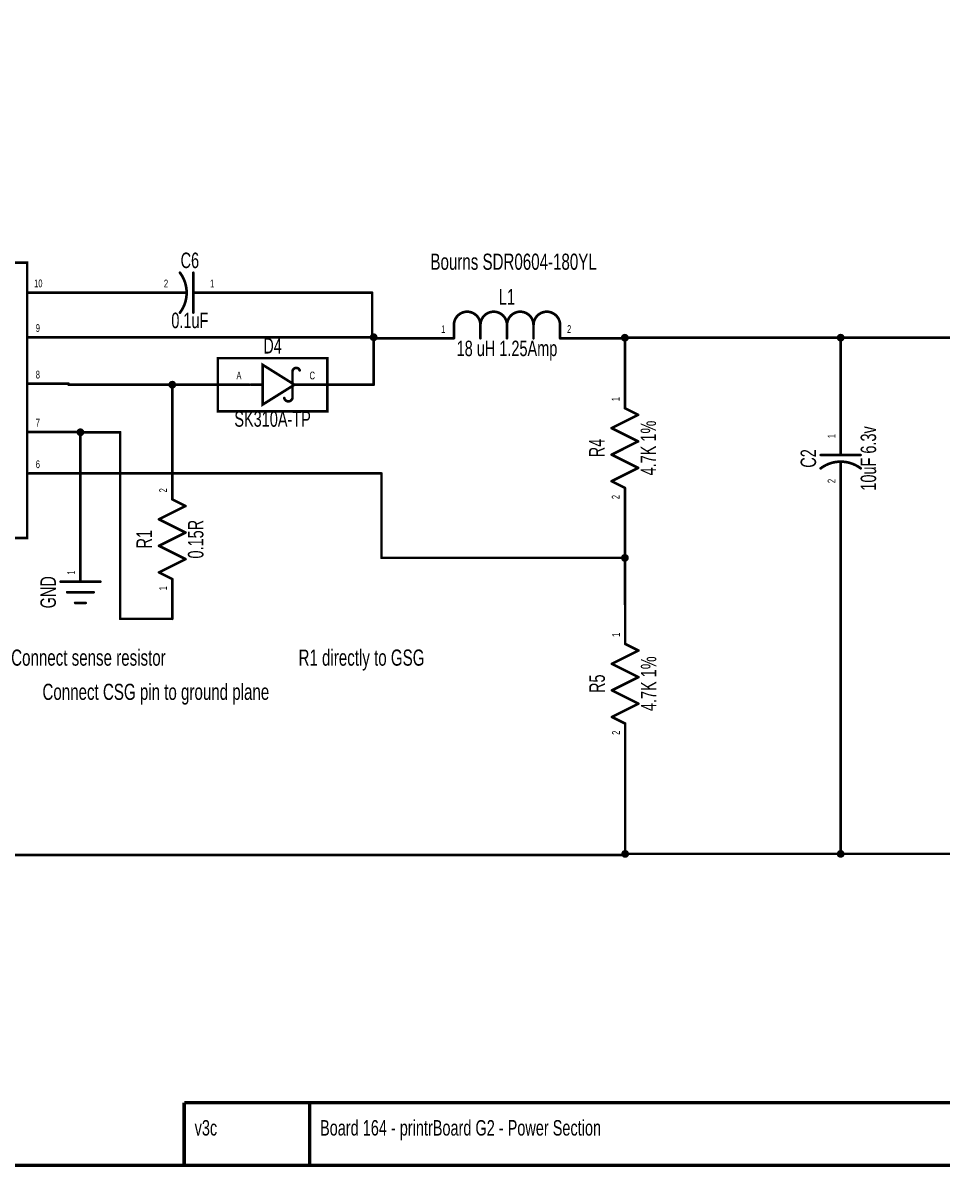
# Model space of a CAD drawing. Extents: x -0.7 to 10.8, y -0.9 to 7.2.
# Drawn here: x 3.506 to 6.969, y -0.908 to 3.402 of the extents above; entities that cross this region are included whole.
import ezdxf
from ezdxf.enums import TextEntityAlignment as Align

# ---------------------------------------------------------------- set-up
doc = ezdxf.new("R2010")
doc.units = 0
for name, color, linetype in [('Element', 253, 'CONTINUOUS'), ('Net', 50, 'CONTINUOUS'), ('Pin', 50, 'CONTINUOUS'), ('Shapes', 252, 'CONTINUOUS'), ('Titles', 253, 'CONTINUOUS')]:
    doc.layers.add(name, color=color, linetype=linetype)

msp = doc.modelspace()

# ---------------------------------------------------------------- linework, layer by layer
at = {"layer": 'Element', "linetype": 'CONTINUOUS'}
for points, const_width in [([(2.9905, 2.4988), (3.5218, 2.4988), (3.5218, 1.4613), (2.9905, 1.4613), (2.9905, 2.4988)], 0.0098), ([(4.0976, 2.3105), (4.1022, 2.3171), (4.1065, 2.3239), (4.1102, 2.3311), (4.1135, 2.3384), (4.1163, 2.346), (4.1186, 2.3537), (4.1204, 2.3616), (4.1217, 2.3696), (4.1225, 2.3776), (4.1228, 2.3857), (4.1225, 2.3937), (4.1217, 2.4018), (4.1204, 2.4097), (4.1186, 2.4176), (4.1163, 2.4253), (4.1135, 2.4329), (4.1102, 2.4403), (4.1064, 2.4474), (4.1022, 2.4543), (4.0976, 2.4609)], 0.01), ([(4.1478, 2.4607), (4.1478, 2.3107)], 0.0098), ([(4.1228, 2.3857), (4.0848, 2.3857)], 0.0098), ([(4.1848, 2.3857), (4.1478, 2.3857)], 0.0098), ([(5.2295, 2.2641), (5.2289, 2.2719), (5.2271, 2.2795), (5.2241, 2.2868), (5.22, 2.2935), (5.2149, 2.2995), (5.2089, 2.3045), (5.2022, 2.3086), (5.195, 2.3117), (5.1873, 2.3135), (5.1795, 2.3141), (5.1717, 2.3135), (5.1641, 2.3117), (5.1568, 2.3086), (5.1501, 2.3045), (5.1442, 2.2995), (5.1391, 2.2935), (5.135, 2.2868), (5.132, 2.2795), (5.1301, 2.2719), (5.1295, 2.2641)], 0.01), ([(5.3295, 2.2641), (5.3289, 2.2719), (5.3271, 2.2795), (5.3241, 2.2868), (5.32, 2.2935), (5.3149, 2.2995), (5.3089, 2.3045), (5.3022, 2.3086), (5.295, 2.3117), (5.2873, 2.3135), (5.2795, 2.3141), (5.2717, 2.3135), (5.2641, 2.3117), (5.2568, 2.3086), (5.2501, 2.3045), (5.2442, 2.2995), (5.2391, 2.2935), (5.235, 2.2868), (5.232, 2.2795), (5.2301, 2.2719), (5.2295, 2.2641)], 0.01), ([(5.4295, 2.2641), (5.4289, 2.2719), (5.4271, 2.2795), (5.4241, 2.2868), (5.42, 2.2935), (5.4149, 2.2995), (5.4089, 2.3045), (5.4022, 2.3086), (5.395, 2.3117), (5.3873, 2.3135), (5.3795, 2.3141), (5.3717, 2.3135), (5.3641, 2.3117), (5.3568, 2.3086), (5.3501, 2.3045), (5.3442, 2.2995), (5.3391, 2.2935), (5.335, 2.2868), (5.332, 2.2795), (5.3301, 2.2719), (5.3295, 2.2641)], 0.01), ([(5.5295, 2.2641), (5.5289, 2.2719), (5.5271, 2.2795), (5.5241, 2.2868), (5.52, 2.2935), (5.5149, 2.2995), (5.5089, 2.3045), (5.5022, 2.3086), (5.495, 2.3117), (5.4873, 2.3135), (5.4795, 2.3141), (5.4717, 2.3135), (5.4641, 2.3117), (5.4568, 2.3086), (5.4501, 2.3045), (5.4442, 2.2995), (5.4391, 2.2935), (5.435, 2.2868), (5.432, 2.2795), (5.4301, 2.2719), (5.4295, 2.2641)], 0.01), ([(5.1295, 2.2141), (5.1295, 2.2641)], 0.0098), ([(5.2295, 2.2141), (5.2295, 2.2641)], 0.0098), ([(5.3295, 2.2141), (5.3295, 2.2641)], 0.0098), ([(5.4295, 2.2141), (5.4295, 2.2641)], 0.0098), ([(5.5295, 2.2141), (5.5295, 2.2641)], 0.0098), ([(4.2403, 2.1391), (4.6528, 2.1391), (4.6528, 1.9391), (4.2403, 1.9391), (4.2403, 2.1391)], 0.0098), ([(4.529, 2.0391), (4.409, 2.1141), (4.409, 1.9641), (4.529, 2.0391)], 0.0098), ([(4.5486, 2.0933), (4.5478, 2.095), (4.5468, 2.0966), (4.5456, 2.0981), (4.5442, 2.0994), (4.5426, 2.1005), (4.5409, 2.1014), (4.539, 2.102), (4.5372, 2.1023), (4.5352, 2.1024), (4.5333, 2.1023), (4.5315, 2.1019), (4.5297, 2.1012), (4.528, 2.1003), (4.5264, 2.0991), (4.5251, 2.0978), (4.5239, 2.0963), (4.5229, 2.0946), (4.5222, 2.0929), (4.5217, 2.091), (4.5215, 2.0891)], 0.0098), ([(4.5215, 2.0891), (4.5215, 1.9891)], 0.0098), ([(4.403, 2.0391), (4.365, 2.0391)], 0.0098), ([(4.565, 2.0391), (4.528, 2.0391)], 0.0098), ([(4.4903, 1.9891), (4.4908, 1.987), (4.4917, 1.985), (4.4928, 1.9831), (4.4942, 1.9814), (4.4958, 1.9799), (4.4976, 1.9786), (4.4995, 1.9776), (4.5016, 1.9769), (4.5037, 1.9764), (4.5059, 1.9763), (4.5081, 1.9764), (4.5102, 1.9769), (4.5123, 1.9776), (4.5142, 1.9786), (4.516, 1.9799), (4.5176, 1.9814), (4.5189, 1.9831), (4.5201, 1.985), (4.5209, 1.987), (4.5215, 1.9891)], 0.0098), ([(5.7737, 1.9506), (5.8237, 1.9256)], 0.0098), ([(5.8237, 1.9256), (5.7237, 1.8756)], 0.0098), ([(5.7237, 1.8756), (5.8237, 1.8256)], 0.0098), ([(5.8237, 1.8256), (5.7237, 1.7756)], 0.0098), ([(6.5867, 1.8113), (6.5867, 1.7743)], 0.0098), ([(5.7237, 1.7756), (5.8237, 1.7256)], 0.0098), ([(6.5117, 1.7743), (6.6617, 1.7743)], 0.0098), ([(5.8237, 1.7256), (5.7237, 1.6756)], 0.0098), ([(6.6619, 1.7241), (6.6553, 1.7288), (6.6484, 1.733), (6.6413, 1.7367), (6.6339, 1.74), (6.6263, 1.7428), (6.6186, 1.7451), (6.6107, 1.747), (6.6028, 1.7483), (6.5947, 1.749), (6.5867, 1.7493), (6.5786, 1.749), (6.5706, 1.7483), (6.5626, 1.747), (6.5547, 1.7451), (6.547, 1.7428), (6.5394, 1.74), (6.5321, 1.7367), (6.5249, 1.733), (6.5181, 1.7288), (6.5115, 1.7241)], 0.01), ([(6.5867, 1.7493), (6.5867, 1.7113)], 0.0098), ([(5.7237, 1.6756), (5.7737, 1.6506)], 0.0098), ([(4.1185, 1.5821), (4.0685, 1.6071)], 0.0098), ([(4.0185, 1.5321), (4.1185, 1.5821)], 0.0098), ([(4.1185, 1.4821), (4.0185, 1.5321)], 0.0098), ([(4.0185, 1.4321), (4.1185, 1.4821)], 0.0098), ([(4.1185, 1.3821), (4.0185, 1.4321)], 0.0098), ([(4.0185, 1.3321), (4.1185, 1.3821)], 0.0098), ([(4.0685, 1.3071), (4.0185, 1.3321)], 0.0098), ([(3.6476, 1.2972), (3.7976, 1.2972)], 0.0098), ([(3.6726, 1.2572), (3.7726, 1.2572)], 0.0098), ([(3.7026, 1.2172), (3.7426, 1.2172)], 0.0098), ([(5.8248, 1.0377), (5.7248, 0.9877)], 0.0098), ([(5.7748, 1.0627), (5.8248, 1.0377)], 0.0098), ([(5.7248, 0.9877), (5.8248, 0.9377)], 0.0098), ([(5.8248, 0.9377), (5.7248, 0.8877)], 0.0098), ([(5.7248, 0.8877), (5.8248, 0.8377)], 0.0098), ([(5.8248, 0.8377), (5.7248, 0.7877)], 0.0098), ([(5.7248, 0.7877), (5.7748, 0.7627)], 0.0098)]:
    msp.add_lwpolyline(points, dxfattribs=dict(at, const_width=const_width))
for points, const_width in [([(4.0951, 2.4609, 1), (4.1001, 2.4609, 1), (4.0951, 2.4609, 1)], 0.005), ([(4.1453, 2.4607, 1), (4.1502, 2.4607, 1), (4.1453, 2.4607, 1)], 0.0049), ([(4.0823, 2.3857, 1), (4.0872, 2.3857, 1), (4.0823, 2.3857, 1)], 0.0049), ([(4.1203, 2.3857, 1), (4.1252, 2.3857, 1), (4.1203, 2.3857, 1)], 0.0049), ([(4.1453, 2.3857, 1), (4.1502, 2.3857, 1), (4.1453, 2.3857, 1)], 0.0049), ([(4.1823, 2.3857, 1), (4.1872, 2.3857, 1), (4.1823, 2.3857, 1)], 0.0049), ([(4.0951, 2.3105, 1), (4.1001, 2.3105, 1), (4.0951, 2.3105, 1)], 0.005), ([(4.1453, 2.3107, 1), (4.1502, 2.3107, 1), (4.1453, 2.3107, 1)], 0.0049), ([(5.127, 2.2641, 1), (5.132, 2.2641, 1), (5.127, 2.2641, 1)], 0.005), ([(5.127, 2.2641, 1), (5.132, 2.2641, 1), (5.127, 2.2641, 1)], 0.0049), ([(5.227, 2.2641, 1), (5.232, 2.2641, 1), (5.227, 2.2641, 1)], 0.005), ([(5.227, 2.2641, 1), (5.232, 2.2641, 1), (5.227, 2.2641, 1)], 0.005), ([(5.227, 2.2641, 1), (5.232, 2.2641, 1), (5.227, 2.2641, 1)], 0.0049), ([(5.327, 2.2641, 1), (5.332, 2.2641, 1), (5.327, 2.2641, 1)], 0.005), ([(5.327, 2.2641, 1), (5.332, 2.2641, 1), (5.327, 2.2641, 1)], 0.005), ([(5.327, 2.2641, 1), (5.332, 2.2641, 1), (5.327, 2.2641, 1)], 0.0049), ([(5.427, 2.2641, 1), (5.432, 2.2641, 1), (5.427, 2.2641, 1)], 0.005), ([(5.427, 2.2641, 1), (5.432, 2.2641, 1), (5.427, 2.2641, 1)], 0.005), ([(5.427, 2.2641, 1), (5.432, 2.2641, 1), (5.427, 2.2641, 1)], 0.0049), ([(5.527, 2.2641, 1), (5.532, 2.2641, 1), (5.527, 2.2641, 1)], 0.005), ([(5.527, 2.2641, 1), (5.532, 2.2641, 1), (5.527, 2.2641, 1)], 0.0049), ([(5.127, 2.2141, 1), (5.132, 2.2141, 1), (5.127, 2.2141, 1)], 0.0049), ([(5.227, 2.2141, 1), (5.232, 2.2141, 1), (5.227, 2.2141, 1)], 0.0049), ([(5.327, 2.2141, 1), (5.332, 2.2141, 1), (5.327, 2.2141, 1)], 0.0049), ([(5.427, 2.2141, 1), (5.432, 2.2141, 1), (5.427, 2.2141, 1)], 0.0049), ([(5.527, 2.2141, 1), (5.532, 2.2141, 1), (5.527, 2.2141, 1)], 0.0049), ([(4.519, 2.0891, 1), (4.524, 2.0891, 1), (4.519, 2.0891, 1)], 0.0049), ([(4.519, 2.0891, 1), (4.524, 2.0891, 1), (4.519, 2.0891, 1)], 0.0049), ([(4.5461, 2.0933, 1), (4.551, 2.0933, 1), (4.5461, 2.0933, 1)], 0.0049), ([(4.3625, 2.0391, 1), (4.3675, 2.0391, 1), (4.3625, 2.0391, 1)], 0.0049), ([(4.4005, 2.0391, 1), (4.4055, 2.0391, 1), (4.4005, 2.0391, 1)], 0.0049), ([(4.5255, 2.0391, 1), (4.5305, 2.0391, 1), (4.5255, 2.0391, 1)], 0.0049), ([(4.5265, 2.0391, 1), (4.5315, 2.0391, 1), (4.5265, 2.0391, 1)], 0.0049), ([(4.5625, 2.0391, 1), (4.5675, 2.0391, 1), (4.5625, 2.0391, 1)], 0.0049), ([(4.4878, 1.9891, 1), (4.4927, 1.9891, 1), (4.4878, 1.9891, 1)], 0.0049), ([(4.519, 1.9891, 1), (4.524, 1.9891, 1), (4.519, 1.9891, 1)], 0.0049), ([(4.519, 1.9891, 1), (4.524, 1.9891, 1), (4.519, 1.9891, 1)], 0.0049), ([(5.7712, 1.9506, 1), (5.7762, 1.9506, 1), (5.7712, 1.9506, 1)], 0.0049), ([(5.8212, 1.9256, 1), (5.8262, 1.9256, 1), (5.8212, 1.9256, 1)], 0.0049), ([(5.8212, 1.9256, 1), (5.8262, 1.9256, 1), (5.8212, 1.9256, 1)], 0.0049), ([(5.7212, 1.8756, 1), (5.7262, 1.8756, 1), (5.7212, 1.8756, 1)], 0.0049), ([(5.7212, 1.8756, 1), (5.7262, 1.8756, 1), (5.7212, 1.8756, 1)], 0.0049), ([(5.8212, 1.8256, 1), (5.8262, 1.8256, 1), (5.8212, 1.8256, 1)], 0.0049), ([(5.8212, 1.8256, 1), (5.8262, 1.8256, 1), (5.8212, 1.8256, 1)], 0.0049), ([(6.5842, 1.8113, 1), (6.5891, 1.8113, 1), (6.5842, 1.8113, 1)], 0.0049), ([(5.7212, 1.7756, 1), (5.7262, 1.7756, 1), (5.7212, 1.7756, 1)], 0.0049), ([(5.7212, 1.7756, 1), (5.7262, 1.7756, 1), (5.7212, 1.7756, 1)], 0.0049), ([(6.5092, 1.7743, 1), (6.5141, 1.7743, 1), (6.5092, 1.7743, 1)], 0.0049), ([(6.5842, 1.7743, 1), (6.5891, 1.7743, 1), (6.5842, 1.7743, 1)], 0.0049), ([(6.6592, 1.7743, 1), (6.6641, 1.7743, 1), (6.6592, 1.7743, 1)], 0.0049), ([(5.8212, 1.7256, 1), (5.8262, 1.7256, 1), (5.8212, 1.7256, 1)], 0.0049), ([(5.8212, 1.7256, 1), (5.8262, 1.7256, 1), (5.8212, 1.7256, 1)], 0.0049), ([(6.509, 1.7241, 1), (6.514, 1.7241, 1), (6.509, 1.7241, 1)], 0.005), ([(6.5842, 1.7493, 1), (6.5891, 1.7493, 1), (6.5842, 1.7493, 1)], 0.0049), ([(6.6594, 1.7241, 1), (6.6644, 1.7241, 1), (6.6594, 1.7241, 1)], 0.005), ([(6.5842, 1.7113, 1), (6.5891, 1.7113, 1), (6.5842, 1.7113, 1)], 0.0049), ([(5.7212, 1.6756, 1), (5.7262, 1.6756, 1), (5.7212, 1.6756, 1)], 0.0049), ([(5.7212, 1.6756, 1), (5.7262, 1.6756, 1), (5.7212, 1.6756, 1)], 0.0049), ([(5.7712, 1.6506, 1), (5.7762, 1.6506, 1), (5.7712, 1.6506, 1)], 0.0049), ([(4.066, 1.6071, 1), (4.071, 1.6071, 1), (4.066, 1.6071, 1)], 0.0049), ([(4.116, 1.5821, 1), (4.121, 1.5821, 1), (4.116, 1.5821, 1)], 0.0049), ([(4.116, 1.5821, 1), (4.121, 1.5821, 1), (4.116, 1.5821, 1)], 0.0049), ([(4.016, 1.5321, 1), (4.021, 1.5321, 1), (4.016, 1.5321, 1)], 0.0049), ([(4.016, 1.5321, 1), (4.021, 1.5321, 1), (4.016, 1.5321, 1)], 0.0049), ([(4.116, 1.4821, 1), (4.121, 1.4821, 1), (4.116, 1.4821, 1)], 0.0049), ([(4.116, 1.4821, 1), (4.121, 1.4821, 1), (4.116, 1.4821, 1)], 0.0049), ([(4.016, 1.4321, 1), (4.021, 1.4321, 1), (4.016, 1.4321, 1)], 0.0049), ([(4.016, 1.4321, 1), (4.021, 1.4321, 1), (4.016, 1.4321, 1)], 0.0049), ([(4.116, 1.3821, 1), (4.121, 1.3821, 1), (4.116, 1.3821, 1)], 0.0049), ([(4.116, 1.3821, 1), (4.121, 1.3821, 1), (4.116, 1.3821, 1)], 0.0049), ([(4.016, 1.3321, 1), (4.021, 1.3321, 1), (4.016, 1.3321, 1)], 0.0049), ([(4.016, 1.3321, 1), (4.021, 1.3321, 1), (4.016, 1.3321, 1)], 0.0049), ([(3.6451, 1.2972, 1), (3.65, 1.2972, 1), (3.6451, 1.2972, 1)], 0.0049), ([(3.7951, 1.2972, 1), (3.8, 1.2972, 1), (3.7951, 1.2972, 1)], 0.0049), ([(4.066, 1.3071, 1), (4.071, 1.3071, 1), (4.066, 1.3071, 1)], 0.0049), ([(3.6701, 1.2572, 1), (3.675, 1.2572, 1), (3.6701, 1.2572, 1)], 0.0049), ([(3.7701, 1.2572, 1), (3.775, 1.2572, 1), (3.7701, 1.2572, 1)], 0.0049), ([(3.7001, 1.2172, 1), (3.705, 1.2172, 1), (3.7001, 1.2172, 1)], 0.0049), ([(3.7401, 1.2172, 1), (3.745, 1.2172, 1), (3.7401, 1.2172, 1)], 0.0049), ([(5.7723, 1.0627, 1), (5.7772, 1.0627, 1), (5.7723, 1.0627, 1)], 0.0049), ([(5.8223, 1.0377, 1), (5.8272, 1.0377, 1), (5.8223, 1.0377, 1)], 0.0049), ([(5.8223, 1.0377, 1), (5.8272, 1.0377, 1), (5.8223, 1.0377, 1)], 0.0049), ([(5.7223, 0.9877, 1), (5.7272, 0.9877, 1), (5.7223, 0.9877, 1)], 0.0049), ([(5.7223, 0.9877, 1), (5.7272, 0.9877, 1), (5.7223, 0.9877, 1)], 0.0049), ([(5.8223, 0.9377, 1), (5.8272, 0.9377, 1), (5.8223, 0.9377, 1)], 0.0049), ([(5.8223, 0.9377, 1), (5.8272, 0.9377, 1), (5.8223, 0.9377, 1)], 0.0049), ([(5.7223, 0.8877, 1), (5.7272, 0.8877, 1), (5.7223, 0.8877, 1)], 0.0049), ([(5.7223, 0.8877, 1), (5.7272, 0.8877, 1), (5.7223, 0.8877, 1)], 0.0049), ([(5.8223, 0.8377, 1), (5.8272, 0.8377, 1), (5.8223, 0.8377, 1)], 0.0049), ([(5.8223, 0.8377, 1), (5.8272, 0.8377, 1), (5.8223, 0.8377, 1)], 0.0049), ([(5.7223, 0.7877, 1), (5.7272, 0.7877, 1), (5.7223, 0.7877, 1)], 0.0049), ([(5.7223, 0.7877, 1), (5.7272, 0.7877, 1), (5.7223, 0.7877, 1)], 0.0049), ([(5.7723, 0.7627, 1), (5.7772, 0.7627, 1), (5.7723, 0.7627, 1)], 0.0049)]:
    msp.add_lwpolyline(points, format="xyb", dxfattribs=dict(at, const_width=const_width))
at = {"layer": 'Net', "linetype": 'CONTINUOUS', "const_width": 0.0098}
for points in [[(3.672, 2.3857), (3.9348, 2.3857)], [(4.8216, 2.3857), (4.3348, 2.3857)], [(4.8216, 2.2178), (4.8216, 2.3857)], [(3.678, 2.2178), (4.8216, 2.2178)], [(4.8175, 2.2178), (4.818, 2.2148), (4.8194, 2.2121), (4.8216, 2.2099), (4.8243, 2.2085), (4.8274, 2.208), (4.8304, 2.2085), (4.8332, 2.2099), (4.8353, 2.2121), (4.8367, 2.2148), (4.8372, 2.2178), (4.8367, 2.2209), (4.8353, 2.2236), (4.8332, 2.2258), (4.8304, 2.2272), (4.8274, 2.2277), (4.8243, 2.2272), (4.8216, 2.2258), (4.8194, 2.2236), (4.818, 2.2209), (4.8175, 2.2178)], [(4.8175, 2.2178), (4.818, 2.2148), (4.8194, 2.2121), (4.8216, 2.2099), (4.8243, 2.2085), (4.8274, 2.208), (4.8304, 2.2085), (4.8332, 2.2099), (4.8353, 2.2121), (4.8367, 2.2148), (4.8372, 2.2178), (4.8367, 2.2209), (4.8353, 2.2236), (4.8332, 2.2258), (4.8304, 2.2272), (4.8274, 2.2277), (4.8243, 2.2272), (4.8216, 2.2258), (4.8194, 2.2236), (4.818, 2.2209), (4.8175, 2.2178)], [(4.8274, 2.2178), (4.8274, 2.2178)], [(4.8274, 2.2178), (4.8274, 2.2178)], [(4.8274, 2.0391), (4.8274, 2.2141)], [(4.8274, 2.2141), (4.9795, 2.2141)], [(5.7737, 2.2141), (5.6795, 2.2141)], [(5.7639, 2.216), (5.7643, 2.213), (5.7657, 2.2102), (5.7679, 2.2081), (5.7707, 2.2067), (5.7737, 2.2062), (5.7767, 2.2067), (5.7795, 2.2081), (5.7817, 2.2102), (5.7831, 2.213), (5.7835, 2.216), (5.7831, 2.2191), (5.7817, 2.2218), (5.7795, 2.224), (5.7767, 2.2254), (5.7737, 2.2259), (5.7707, 2.2254), (5.7679, 2.224), (5.7657, 2.2218), (5.7643, 2.2191), (5.7639, 2.216)], [(7.1468, 2.216), (5.7737, 2.216)], [(5.7737, 2.1006), (5.7737, 2.2141)], [(6.5768, 2.216), (6.5773, 2.213), (6.5787, 2.2102), (6.5809, 2.2081), (6.5836, 2.2067), (6.5867, 2.2062), (6.5897, 2.2067), (6.5925, 2.2081), (6.5946, 2.2102), (6.596, 2.213), (6.5965, 2.216), (6.596, 2.2191), (6.5946, 2.2218), (6.5925, 2.224), (6.5897, 2.2254), (6.5867, 2.2259), (6.5836, 2.2254), (6.5809, 2.224), (6.5787, 2.2218), (6.5773, 2.2191), (6.5768, 2.216)], [(6.5867, 1.9613), (6.5867, 2.216)], [(3.678, 2.0391), (4.2085, 2.0391)], [(4.0587, 2.0391), (4.0591, 2.0361), (4.0605, 2.0333), (4.0627, 2.0311), (4.0655, 2.0297), (4.0685, 2.0293), (4.0715, 2.0297), (4.0743, 2.0311), (4.0765, 2.0333), (4.0779, 2.0361), (4.0783, 2.0391), (4.0779, 2.0421), (4.0765, 2.0449), (4.0743, 2.0471), (4.0715, 2.0485), (4.0685, 2.0489), (4.0655, 2.0485), (4.0627, 2.0471), (4.0605, 2.0449), (4.0591, 2.0421), (4.0587, 2.0391)], [(4.0685, 1.7571), (4.0685, 2.0391)], [(4.7095, 2.0391), (4.8274, 2.0391)], [(3.7226, 1.8613), (3.678, 1.8613)], [(3.7127, 1.86), (3.7132, 1.8569), (3.7146, 1.8542), (3.7168, 1.852), (3.7195, 1.8506), (3.7226, 1.8501), (3.7256, 1.8506), (3.7284, 1.852), (3.7305, 1.8542), (3.7319, 1.8569), (3.7324, 1.86), (3.7319, 1.863), (3.7305, 1.8657), (3.7284, 1.8679), (3.7256, 1.8693), (3.7226, 1.8698), (3.7195, 1.8693), (3.7168, 1.8679), (3.7146, 1.8657), (3.7132, 1.863), (3.7127, 1.86)], [(3.7226, 1.4472), (3.7226, 1.8613)], [(3.8722, 1.86), (3.7226, 1.86)], [(3.8722, 1.1571), (3.8722, 1.86)], [(3.678, 1.7048), (4.8569, 1.7048)], [(4.8569, 1.7048), (4.8569, 1.3869)], [(6.5867, 1.5613), (6.5867, 0.2719)], [(5.7737, 1.2127), (5.7737, 1.5006)], [(4.8569, 1.3869), (5.7737, 1.3869)], [(5.7639, 1.3869), (5.7643, 1.3838), (5.7657, 1.3811), (5.7679, 1.3789), (5.7707, 1.3775), (5.7737, 1.377), (5.7767, 1.3775), (5.7795, 1.3789), (5.7817, 1.3811), (5.7831, 1.3838), (5.7835, 1.3869), (5.7831, 1.3899), (5.7817, 1.3926), (5.7795, 1.3948), (5.7767, 1.3962), (5.7737, 1.3967), (5.7707, 1.3962), (5.7679, 1.3948), (5.7657, 1.3926), (5.7643, 1.3899), (5.7639, 1.3869)], [(4.0685, 1.1571), (3.8722, 1.1571)], [(5.7748, 0.2672), (5.7748, 0.6127)], [(0.6412, 0.2672), (5.7748, 0.2672)], [(5.7649, 0.2719), (5.7654, 0.2688), (5.7668, 0.2661), (5.769, 0.2639), (5.7717, 0.2625), (5.7748, 0.262), (5.7778, 0.2625), (5.7806, 0.2639), (5.7827, 0.2661), (5.7841, 0.2688), (5.7846, 0.2719), (5.7841, 0.2749), (5.7827, 0.2777), (5.7806, 0.2798), (5.7778, 0.2812), (5.7748, 0.2817), (5.7717, 0.2812), (5.769, 0.2798), (5.7668, 0.2777), (5.7654, 0.2749), (5.7649, 0.2719)], [(5.7748, 0.2719), (8.0705, 0.2719)], [(6.5768, 0.2719), (6.5773, 0.2688), (6.5787, 0.2661), (6.5809, 0.2639), (6.5836, 0.2625), (6.5867, 0.262), (6.5897, 0.2625), (6.5925, 0.2639), (6.5946, 0.2661), (6.596, 0.2688), (6.5965, 0.2719), (6.596, 0.2749), (6.5946, 0.2777), (6.5925, 0.2798), (6.5897, 0.2812), (6.5867, 0.2817), (6.5836, 0.2812), (6.5809, 0.2798), (6.5787, 0.2777), (6.5773, 0.2749), (6.5768, 0.2719)]]:
    msp.add_lwpolyline(points, dxfattribs=at)
at = {"layer": 'Net', "linetype": 'CONTINUOUS', "const_width": 0.0049}
for points in [[(3.6695, 2.3857, 1), (3.6745, 2.3857, 1), (3.6695, 2.3857, 1)], [(3.9323, 2.3857, 1), (3.9372, 2.3857, 1), (3.9323, 2.3857, 1)], [(4.3323, 2.3857, 1), (4.3372, 2.3857, 1), (4.3323, 2.3857, 1)], [(4.8191, 2.3857, 1), (4.824, 2.3857, 1), (4.8191, 2.3857, 1)], [(4.8191, 2.3857, 1), (4.824, 2.3857, 1), (4.8191, 2.3857, 1)], [(3.6755, 2.2178, 1), (3.6805, 2.2178, 1), (3.6755, 2.2178, 1)], [(4.8151, 2.2178, 1), (4.82, 2.2178, 1), (4.8151, 2.2178, 1)], [(4.8151, 2.2178, 1), (4.82, 2.2178, 1), (4.8151, 2.2178, 1)], [(4.8191, 2.2178, 1), (4.824, 2.2178, 1), (4.8191, 2.2178, 1)], [(4.8191, 2.2178, 1), (4.824, 2.2178, 1), (4.8191, 2.2178, 1)], [(4.8249, 2.2178, 1), (4.8298, 2.2178, 1), (4.8249, 2.2178, 1)], [(4.8249, 2.2178, 1), (4.8298, 2.2178, 1), (4.8249, 2.2178, 1)], [(4.8249, 2.2141, 1), (4.8298, 2.2141, 1), (4.8249, 2.2141, 1)], [(4.8249, 2.2141, 1), (4.8298, 2.2141, 1), (4.8249, 2.2141, 1)], [(4.977, 2.2141, 1), (4.982, 2.2141, 1), (4.977, 2.2141, 1)], [(5.677, 2.2141, 1), (5.682, 2.2141, 1), (5.677, 2.2141, 1)], [(5.7614, 2.216, 1), (5.7663, 2.216, 1), (5.7614, 2.216, 1)], [(5.7712, 2.216, 1), (5.7762, 2.216, 1), (5.7712, 2.216, 1)], [(5.7712, 2.2141, 1), (5.7762, 2.2141, 1), (5.7712, 2.2141, 1)], [(5.7712, 2.2141, 1), (5.7762, 2.2141, 1), (5.7712, 2.2141, 1)], [(6.5744, 2.216, 1), (6.5793, 2.216, 1), (6.5744, 2.216, 1)], [(6.5842, 2.216, 1), (6.5891, 2.216, 1), (6.5842, 2.216, 1)], [(5.7712, 2.1006, 1), (5.7762, 2.1006, 1), (5.7712, 2.1006, 1)], [(3.6755, 2.0391, 1), (3.6805, 2.0391, 1), (3.6755, 2.0391, 1)], [(4.0562, 2.0391, 1), (4.0611, 2.0391, 1), (4.0562, 2.0391, 1)], [(4.066, 2.0391, 1), (4.071, 2.0391, 1), (4.066, 2.0391, 1)], [(4.206, 2.0391, 1), (4.211, 2.0391, 1), (4.206, 2.0391, 1)], [(4.707, 2.0391, 1), (4.712, 2.0391, 1), (4.707, 2.0391, 1)], [(4.8249, 2.0391, 1), (4.8298, 2.0391, 1), (4.8249, 2.0391, 1)], [(4.8249, 2.0391, 1), (4.8298, 2.0391, 1), (4.8249, 2.0391, 1)], [(6.5842, 1.9613, 1), (6.5891, 1.9613, 1), (6.5842, 1.9613, 1)], [(3.6755, 1.8613, 1), (3.6805, 1.8613, 1), (3.6755, 1.8613, 1)], [(3.7103, 1.86, 1), (3.7152, 1.86, 1), (3.7103, 1.86, 1)], [(3.7201, 1.8613, 1), (3.725, 1.8613, 1), (3.7201, 1.8613, 1)], [(3.7201, 1.8613, 1), (3.725, 1.8613, 1), (3.7201, 1.8613, 1)], [(3.7201, 1.86, 1), (3.725, 1.86, 1), (3.7201, 1.86, 1)], [(3.8698, 1.86, 1), (3.8747, 1.86, 1), (3.8698, 1.86, 1)], [(3.8698, 1.86, 1), (3.8747, 1.86, 1), (3.8698, 1.86, 1)], [(4.066, 1.7571, 1), (4.071, 1.7571, 1), (4.066, 1.7571, 1)], [(3.6755, 1.7048, 1), (3.6805, 1.7048, 1), (3.6755, 1.7048, 1)], [(4.8544, 1.7048, 1), (4.8593, 1.7048, 1), (4.8544, 1.7048, 1)], [(4.8544, 1.7048, 1), (4.8593, 1.7048, 1), (4.8544, 1.7048, 1)], [(6.5842, 1.5613, 1), (6.5891, 1.5613, 1), (6.5842, 1.5613, 1)], [(5.7712, 1.5006, 1), (5.7762, 1.5006, 1), (5.7712, 1.5006, 1)], [(3.7201, 1.4472, 1), (3.725, 1.4472, 1), (3.7201, 1.4472, 1)], [(4.8544, 1.3869, 1), (4.8593, 1.3869, 1), (4.8544, 1.3869, 1)], [(4.8544, 1.3869, 1), (4.8593, 1.3869, 1), (4.8544, 1.3869, 1)], [(5.7614, 1.3869, 1), (5.7663, 1.3869, 1), (5.7614, 1.3869, 1)], [(5.7712, 1.3869, 1), (5.7762, 1.3869, 1), (5.7712, 1.3869, 1)], [(5.7712, 1.2127, 1), (5.7762, 1.2127, 1), (5.7712, 1.2127, 1)], [(3.8698, 1.1571, 1), (3.8747, 1.1571, 1), (3.8698, 1.1571, 1)], [(3.8698, 1.1571, 1), (3.8747, 1.1571, 1), (3.8698, 1.1571, 1)], [(4.066, 1.1571, 1), (4.071, 1.1571, 1), (4.066, 1.1571, 1)], [(5.7723, 0.6127, 1), (5.7772, 0.6127, 1), (5.7723, 0.6127, 1)], [(5.7625, 0.2719, 1), (5.7674, 0.2719, 1), (5.7625, 0.2719, 1)], [(5.7723, 0.2719, 1), (5.7772, 0.2719, 1), (5.7723, 0.2719, 1)], [(5.7723, 0.2672, 1), (5.7772, 0.2672, 1), (5.7723, 0.2672, 1)], [(5.7723, 0.2672, 1), (5.7772, 0.2672, 1), (5.7723, 0.2672, 1)], [(6.5744, 0.2719, 1), (6.5793, 0.2719, 1), (6.5744, 0.2719, 1)], [(6.5842, 0.2719, 1), (6.5891, 0.2719, 1), (6.5842, 0.2719, 1)]]:
    msp.add_lwpolyline(points, format="xyb", dxfattribs=at)
at = {"layer": 'Pin', "linetype": 'CONTINUOUS', "const_width": 0.0049}
for points in [[(3.5195, 2.3861, 1), (3.5245, 2.3861, 1), (3.5195, 2.3861, 1)], [(3.6695, 2.3861, 1), (3.6745, 2.3861, 1), (3.6695, 2.3861, 1)], [(3.9323, 2.3857, 1), (3.9372, 2.3857, 1), (3.9323, 2.3857, 1)], [(4.0823, 2.3857, 1), (4.0872, 2.3857, 1), (4.0823, 2.3857, 1)], [(4.1823, 2.3857, 1), (4.1872, 2.3857, 1), (4.1823, 2.3857, 1)], [(4.3323, 2.3857, 1), (4.3372, 2.3857, 1), (4.3323, 2.3857, 1)], [(3.5255, 2.2178, 1), (3.5305, 2.2178, 1), (3.5255, 2.2178, 1)], [(3.6755, 2.2178, 1), (3.6805, 2.2178, 1), (3.6755, 2.2178, 1)], [(4.977, 2.2141, 1), (4.982, 2.2141, 1), (4.977, 2.2141, 1)], [(5.127, 2.2141, 1), (5.132, 2.2141, 1), (5.127, 2.2141, 1)], [(5.527, 2.2141, 1), (5.532, 2.2141, 1), (5.527, 2.2141, 1)], [(5.677, 2.2141, 1), (5.682, 2.2141, 1), (5.677, 2.2141, 1)], [(5.7712, 2.1006, 1), (5.7762, 2.1006, 1), (5.7712, 2.1006, 1)], [(3.5255, 2.0426, 1), (3.5305, 2.0426, 1), (3.5255, 2.0426, 1)], [(3.6755, 2.0426, 1), (3.6805, 2.0426, 1), (3.6755, 2.0426, 1)], [(4.206, 2.0391, 1), (4.211, 2.0391, 1), (4.206, 2.0391, 1)], [(4.356, 2.0391, 1), (4.361, 2.0391, 1), (4.356, 2.0391, 1)], [(4.557, 2.0391, 1), (4.562, 2.0391, 1), (4.557, 2.0391, 1)], [(4.707, 2.0391, 1), (4.712, 2.0391, 1), (4.707, 2.0391, 1)], [(5.7712, 1.9506, 1), (5.7762, 1.9506, 1), (5.7712, 1.9506, 1)], [(6.5842, 1.9613, 1), (6.5891, 1.9613, 1), (6.5842, 1.9613, 1)], [(3.5255, 1.8613, 1), (3.5305, 1.8613, 1), (3.5255, 1.8613, 1)], [(3.6755, 1.8613, 1), (3.6805, 1.8613, 1), (3.6755, 1.8613, 1)], [(6.5842, 1.8113, 1), (6.5891, 1.8113, 1), (6.5842, 1.8113, 1)], [(4.066, 1.7571, 1), (4.071, 1.7571, 1), (4.066, 1.7571, 1)], [(3.5255, 1.7048, 1), (3.5305, 1.7048, 1), (3.5255, 1.7048, 1)], [(3.6755, 1.7048, 1), (3.6805, 1.7048, 1), (3.6755, 1.7048, 1)], [(6.5842, 1.7113, 1), (6.5891, 1.7113, 1), (6.5842, 1.7113, 1)], [(5.7712, 1.6506, 1), (5.7762, 1.6506, 1), (5.7712, 1.6506, 1)], [(4.066, 1.6071, 1), (4.071, 1.6071, 1), (4.066, 1.6071, 1)], [(6.5842, 1.5613, 1), (6.5891, 1.5613, 1), (6.5842, 1.5613, 1)], [(5.7712, 1.5006, 1), (5.7762, 1.5006, 1), (5.7712, 1.5006, 1)], [(3.7201, 1.4472, 1), (3.725, 1.4472, 1), (3.7201, 1.4472, 1)], [(3.7201, 1.2972, 1), (3.725, 1.2972, 1), (3.7201, 1.2972, 1)], [(4.066, 1.3071, 1), (4.071, 1.3071, 1), (4.066, 1.3071, 1)], [(5.7723, 1.2127, 1), (5.7772, 1.2127, 1), (5.7723, 1.2127, 1)], [(4.066, 1.1571, 1), (4.071, 1.1571, 1), (4.066, 1.1571, 1)], [(5.7723, 1.0627, 1), (5.7772, 1.0627, 1), (5.7723, 1.0627, 1)], [(5.7723, 0.7627, 1), (5.7772, 0.7627, 1), (5.7723, 0.7627, 1)], [(5.7723, 0.6127, 1), (5.7772, 0.6127, 1), (5.7723, 0.6127, 1)]]:
    msp.add_lwpolyline(points, format="xyb", dxfattribs=at)
at = {"layer": 'Pin', "linetype": 'CONTINUOUS', "const_width": 0.0098}
for points in [[(3.522, 2.3861), (3.672, 2.3861)], [(4.0848, 2.3857), (3.9348, 2.3857)], [(4.1848, 2.3857), (4.3348, 2.3857)], [(3.528, 2.2178), (3.678, 2.2178)], [(5.1295, 2.2141), (4.9795, 2.2141)], [(5.5295, 2.2141), (5.6795, 2.2141)], [(5.7737, 1.9506), (5.7737, 2.1006)], [(3.528, 2.0426), (3.678, 2.0426)], [(4.3585, 2.0391), (4.2085, 2.0391)], [(4.5595, 2.0391), (4.7095, 2.0391)], [(6.5867, 1.8113), (6.5867, 1.9613)], [(3.528, 1.8613), (3.678, 1.8613)], [(4.0685, 1.6071), (4.0685, 1.7571)], [(3.528, 1.7048), (3.678, 1.7048)], [(6.5867, 1.7113), (6.5867, 1.5613)], [(5.7737, 1.6506), (5.7737, 1.5006)], [(3.7226, 1.2972), (3.7226, 1.4472)], [(4.0685, 1.3071), (4.0685, 1.1571)], [(5.7748, 1.0627), (5.7748, 1.2127)], [(5.7748, 0.7627), (5.7748, 0.6127)]]:
    msp.add_lwpolyline(points, dxfattribs=at)
at = {"layer": 'Titles', "linetype": 'CONTINUOUS', "const_width": 0.0131}
for points in [[(10.8064, -0.9015), (-0.6866, -0.9015), (-0.6866, 7.1665), (10.8064, 7.1665), (10.8064, -0.9015)], [(4.1135, -0.6653), (4.5859, -0.6653)], [(4.1135, -0.6653), (4.1135, -0.9015)], [(4.5859, -0.6653), (4.5859, -0.9015)], [(4.5859, -0.6653), (8.8772, -0.6653)], [(4.5859, -0.6653), (4.5859, -0.9015)], [(4.1135, -0.9015), (4.5859, -0.9015)], [(4.5859, -0.9015), (8.8772, -0.9015)]]:
    msp.add_lwpolyline(points, dxfattribs=at)

# ---------------------------------------------------------------- texts
at = {"layer": 'Element', "width": 0.7}
for s, p in [('C6', (4.1348, 2.4609)), ('L1', (5.3295, 2.3232)), ('D4', (4.4465, 2.1391))]:
    msp.add_text(s, height=0.0583, dxfattribs=at).set_placement(p, align=Align.BOTTOM_CENTER)
for s, p in [('0.1uF', (4.1348, 2.3105)), ('18 uH 1.25Amp', (5.3295, 2.205)), ('SK310A-TP', (4.4465, 1.9391))]:
    msp.add_text(s, height=0.0583, dxfattribs=at).set_placement(p, align=Align.TOP_CENTER)
for s, p in [('4.7K 1%', (5.8328, 1.8006)), ('10uF 6.3v', (6.6619, 1.7613)), ('0.15R', (4.1276, 1.4571)), ('4.7K 1%', (5.8338, 0.9127))]:
    msp.add_text(s, height=0.0583, rotation=90, dxfattribs=at).set_placement(p, align=Align.TOP_CENTER)
for s, p in [('R4', (5.7146, 1.8006)), ('C2', (6.5115, 1.7613)), ('R1', (4.0095, 1.4571)), ('GND', (3.6476, 1.2572)), ('R5', (5.7157, 0.9127))]:
    msp.add_text(s, height=0.0583, rotation=90, dxfattribs=at).set_placement(p, align=Align.BOTTOM_CENTER)
at = {"layer": 'Pin', "width": 0.7}
for s, p in [('10', (3.5483, 2.4353)), ('2', (4.0372, 2.4349)), ('1', (4.211, 2.4349)), ('9', (3.5543, 2.2671)), ('1', (5.0819, 2.2633)), ('2', (5.5558, 2.2633)), ('8', (3.5543, 2.0918)), ('A', (4.3104, 2.0883)), ('C', (4.5858, 2.0883)), ('7', (3.5543, 1.9106)), ('6', (3.5543, 1.7541))]:
    msp.add_text(s, height=0.0292, dxfattribs=at).set_placement(p, align=Align.TOP_LEFT)
for s, p in [('1', (5.7245, 1.9769)), ('1', (6.5375, 1.8375)), ('2', (6.5375, 1.6686)), ('2', (4.0193, 1.6333)), ('2', (5.7245, 1.608)), ('1', (3.6734, 1.3235)), ('1', (4.0193, 1.2644)), ('1', (5.7256, 1.089)), ('2', (5.7256, 0.7201))]:
    msp.add_text(s, height=0.0292, rotation=90, dxfattribs=at).set_placement(p, align=Align.TOP_LEFT)
at = {"layer": 'Shapes', "width": 0.7}
for s, p in [('Bourns SDR0604-180YL', (5.3544, 2.5024)), ('Connect sense resistor', (3.7528, 1.0111)), ('R1 directly to GSG', (4.7814, 1.0111)), ('Connect CSG pin to ground plane', (4.0067, 0.8823))]:
    msp.add_text(s, height=0.0608, dxfattribs=at).set_placement(p, align=Align.MIDDLE_CENTER)
at = {"layer": 'Titles', "width": 0.7}
for s, p in [('v3c', (4.1528, -0.7309)), ('Board 164 - printrBoard G2 - Power Section', (4.6253, -0.7309))]:
    msp.add_text(s, height=0.0583, dxfattribs=at).set_placement(p, align=Align.TOP_LEFT)

doc.saveas('drawing.dxf')
